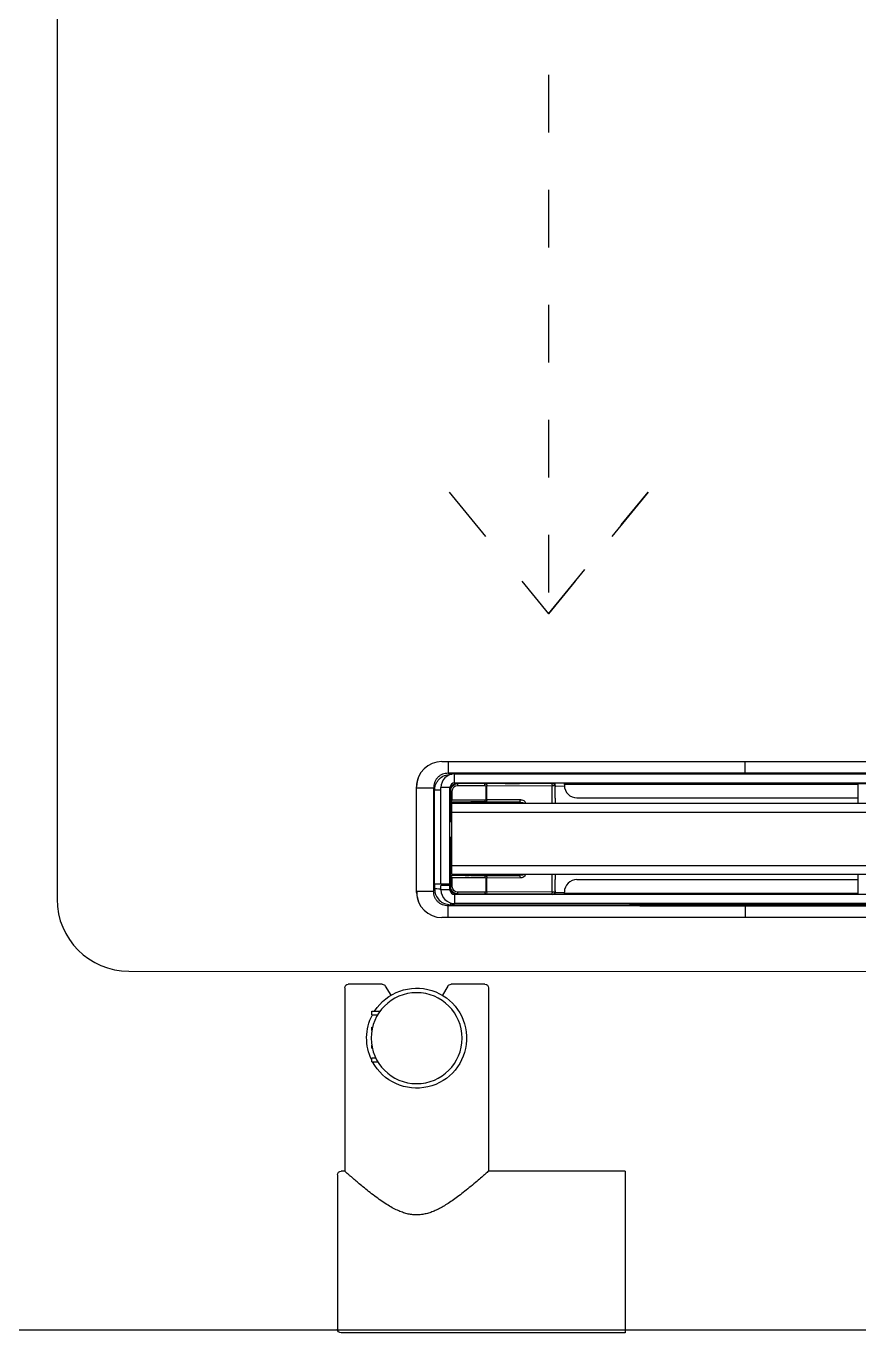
# Model space of a CAD drawing. Header units: millimetres. Extents: x 699029 to 727993, y 4486031 to 4516039.
# Drawn here: x 726150.59 to 726173.74, y 4492477.91 to 4492514.27 of the extents above; entities that cross this region are included whole.
import ezdxf

# ---------------------------------------------------------------- set-up
doc = ezdxf.new("R2010")
doc.units = ezdxf.units.MM
doc.linetypes.add('AI-Linetype-22', pattern=[3.2004, 1.6002, -1.6002])
doc.layers.add('Deko_Vitrifiye', color=135, linetype='Continuous')
doc.layers.add('Deko_Zemin Seramik5', color=155, linetype='Continuous')

# ---------------------------------------------------------------- blocks, each defined once
blk = doc.blocks.new('A$C3a43e377')
at = {"layer": 'Deko_Vitrifiye', "linetype": 'Continuous'}
for p, q in [((0, 80), (0, 1)), ((45, 80), (0, 80)), ((45, 80), (45, 42)), ((96, 42), (45, 42)), ((97, 41), (97, 31.57)), ((96.51, 30.71), (93.92, 29.15)), ((96.51, 13.29), (93.92, 14.85)), ((75.44, 9.5), (75.44, 11.19)), ((88.49, 9.5), (88.49, 11.14)), ((89.54, 9.5), (89.54, 11.85)), ((97, 12.43), (97, 3)), ((75.44, 9.5), (76.49, 9.5)), ((76.49, 9.5), (76.49, 10.61)), ((79.23, 9.5), (79.23, 9.65)), ((79.23, 9.5), (80.05, 9.5)), ((84.16, 9.5), (85.02, 9.5)), ((85.02, 9.5), (85.02, 9.72)), ((88.49, 9.5), (89.54, 9.5)), ((44, 0), (1, 0)), ((45, 2), (45, 1)), ((96, 2), (45, 2))]:
    blk.add_line(p, q, dxfattribs=at)
blk.add_circle((82, 22), 12.65, dxfattribs=at)
for centre, radius, start, end in [((96, 41), 1, 0, 90), ((82, 22), 13.91, 302.8517, 241.8522), ((96, 31.57), 1, 300.9638, 0), ((96, 12.43), 1, 0, 59.0362), ((82, 22), 13.91, 243.9761, 297.8271), ((1, 1), 1, 180, 270), ((44, 1), 1, 270, 0), ((96, 3), 1, 270, 0)]:
    blk.add_arc(centre, radius, start, end, dxfattribs=at)
at = {"layer": 'Deko_Vitrifiye', "linetype": 'Continuous', "start_tangent": (-0.664364, -0.74741), "end_tangent": (0.664364, -0.747409)}
blk.add_spline([(45, 42), (44.86, 41.84), (44.39, 41.31), (43.6, 40.41), (42.49, 39.13), (41.12, 37.51), (39.71, 35.78), (38.44, 34.15), (37.29, 32.61), (36.27, 31.12), (35.37, 29.71), (34.62, 28.38), (34.02, 27.15), (33.53, 25.94), (33.15, 24.68), (32.9, 23.35), (32.81, 21.99), (32.9, 20.65), (33.14, 19.34), (33.54, 18.04), (34.1, 16.68), (34.83, 15.23), (35.75, 13.67), (36.85, 12.02), (38.07, 10.33), (39.37, 8.65), (40.64, 7.07), (41.77, 5.71), (42.67, 4.66), (43.37, 3.86), (43.92, 3.22), (44.38, 2.71), (44.72, 2.32), (44.93, 2.08), (45, 2)], degree=3, dxfattribs=at)

msp = doc.modelspace()

# ---------------------------------------------------------------- linework, layer by layer
at = {"layer": 'Deko_Zemin Seramik5'}
for p, q in [((726162.145, 4492493.804), (726200.745, 4492493.804)), ((726162.319, 4492493.477), (726162.386, 4492493.449)), ((726162.319, 4492493.477), (726162.386, 4492493.449)), ((726162.386, 4492493.449), (726162.435, 4492493.449)), ((726162.386, 4492493.449), (726162.435, 4492493.449)), ((726162.502, 4492493.211), (726162.502, 4492493.461)), ((726162.502, 4492493.211), (726162.502, 4492493.461)), ((726162.502, 4492493.461), (726200.388, 4492493.461)), ((726192.313, 4492493.484), (726170.577, 4492493.484)), ((726161.445, 4492490.163), (726161.445, 4492493.104)), ((726161.445, 4492490.163), (726161.445, 4492493.104)), ((726161.915, 4492493.073), (726161.915, 4492490.195)), ((726161.943, 4492493.005), (726161.915, 4492493.073)), ((726161.915, 4492493.073), (726161.915, 4492490.195)), ((726161.943, 4492493.005), (726161.915, 4492493.073)), ((726161.946, 4492490.4), (726161.943, 4492493.005)), ((726161.946, 4492490.4), (726161.943, 4492493.005)), ((726162.372, 4492493.081), (726162.122, 4492493.081)), ((726162.122, 4492490.396), (726162.122, 4492493.081)), ((726162.372, 4492493.081), (726162.122, 4492493.081)), ((726162.122, 4492490.396), (726162.122, 4492493.081)), ((726162.372, 4492490.396), (726162.372, 4492493.081)), ((726162.372, 4492490.396), (726162.372, 4492493.081)), ((726162.385, 4492492.991), (726162.372, 4492493.003)), ((726162.372, 4492493.003), (726162.372, 4492492.536)), ((726162.385, 4492492.991), (726162.372, 4492493.003)), ((726162.372, 4492493.003), (726162.372, 4492492.536)), ((726162.385, 4492492.991), (726162.385, 4492492.68)), ((726162.385, 4492492.991), (726162.435, 4492492.991)), ((726162.385, 4492492.991), (726162.385, 4492492.68)), ((726162.385, 4492492.991), (726162.435, 4492492.991)), ((726162.435, 4492492.73), (726162.435, 4492492.991)), ((726162.435, 4492492.73), (726162.435, 4492492.991)), ((726162.502, 4492493.211), (726200.388, 4492493.211)), ((726162.572, 4492493.203), (726162.585, 4492493.191)), ((726162.572, 4492493.203), (726163.724, 4492493.203)), ((726162.572, 4492493.203), (726162.585, 4492493.191)), ((726162.572, 4492493.203), (726163.724, 4492493.203)), ((726163.338, 4492493.191), (726162.585, 4492493.191)), ((726162.585, 4492493.191), (726162.585, 4492493.141)), ((726163.338, 4492493.191), (726162.585, 4492493.191)), ((726162.585, 4492493.191), (726162.585, 4492493.141)), ((726162.585, 4492493.141), (726163.338, 4492493.141)), ((726162.585, 4492493.141), (726163.338, 4492493.141)), ((726163.338, 4492493.191), (726165.171, 4492493.202)), ((726163.338, 4492493.141), (726163.338, 4492493.191)), ((726163.338, 4492493.141), (726163.338, 4492493.191)), ((726163.372, 4492493.121), (726163.372, 4492492.749)), ((726163.372, 4492493.121), (726163.401, 4492493.121)), ((726163.372, 4492493.121), (726163.372, 4492492.749)), ((726163.372, 4492493.121), (726163.401, 4492493.121)), ((726165.212, 4492493.132), (726163.401, 4492493.121)), ((726163.401, 4492492.749), (726163.401, 4492493.121)), ((726163.401, 4492492.749), (726163.401, 4492493.121)), ((726163.724, 4492493.203), (726163.724, 4492493.211)), ((726163.724, 4492493.203), (726163.724, 4492493.211)), ((726163.724, 4492493.206), (726163.853, 4492493.206)), ((726163.853, 4492493.199), (726163.853, 4492493.211)), ((726163.854, 4492493.198), (726163.853, 4492493.199)), ((726163.854, 4492493.211), (726163.854, 4492493.198)), ((726163.904, 4492493.197), (726163.904, 4492493.211)), ((726163.904, 4492493.197), (726164.303, 4492493.197)), ((726164.303, 4492493.211), (726164.303, 4492493.197)), ((726164.353, 4492493.198), (726164.353, 4492493.211)), ((726164.353, 4492493.198), (726164.354, 4492493.199)), ((726164.353, 4492493.198), (726164.353, 4492493.198)), ((726164.354, 4492493.211), (726164.354, 4492493.199)), ((726164.354, 4492493.206), (726164.483, 4492493.206)), ((726164.483, 4492493.211), (726164.483, 4492493.203)), ((726164.483, 4492493.203), (726165.224, 4492493.203)), ((726165.171, 4492493.202), (726165.179, 4492493.201)), ((726165.179, 4492493.201), (726165.187, 4492493.197)), ((726165.187, 4492493.197), (726165.194, 4492493.19)), ((726165.194, 4492493.19), (726165.2, 4492493.182)), ((726165.2, 4492493.182), (726165.205, 4492493.171)), ((726165.205, 4492493.171), (726165.209, 4492493.159)), ((726165.209, 4492493.159), (726165.211, 4492493.146)), ((726165.211, 4492493.146), (726165.212, 4492493.132)), ((726165.212, 4492492.646), (726165.212, 4492493.132)), ((726165.224, 4492493.203), (726165.224, 4492493.203)), ((726165.289, 4492493.101), (726165.289, 4492492.786)), ((726165.294, 4492493.133), (726165.294, 4492493.211)), ((726165.294, 4492493.133), (726165.294, 4492493.102)), ((726165.294, 4492493.133), (726165.294, 4492493.133)), ((726165.557, 4492493.117), (726165.294, 4492493.113)), ((726165.552, 4492493.166), (726165.552, 4492493.211)), ((726165.552, 4492493.166), (726165.552, 4492493.142)), ((726173.727, 4492493.166), (726165.552, 4492493.166)), ((726173.727, 4492492.646), (726173.727, 4492493.197)), ((726173.727, 4492493.197), (726174.127, 4492493.197)), ((726162.372, 4492492.536), (726162.377, 4492492.532)), ((726162.372, 4492492.536), (726162.372, 4492492.536)), ((726162.372, 4492492.536), (726162.377, 4492492.532)), ((726162.372, 4492492.536), (726162.372, 4492492.536)), ((726162.377, 4492492.532), (726162.377, 4492492.53)), ((726162.377, 4492492.532), (726162.377, 4492492.53)), ((726162.377, 4492492.53), (726162.377, 4492492.163)), ((726162.377, 4492492.53), (726162.377, 4492492.163)), ((726162.385, 4492492.68), (726162.379, 4492492.674)), ((726162.385, 4492492.68), (726162.379, 4492492.674)), ((726162.379, 4492492.674), (726162.796, 4492492.674)), ((726162.379, 4492492.674), (726162.796, 4492492.674)), ((726162.379, 4492492.672), (726162.379, 4492492.5)), ((726162.467, 4492492.672), (726162.379, 4492492.672)), ((726162.379, 4492492.672), (726162.379, 4492492.5)), ((726162.467, 4492492.672), (726162.379, 4492492.672)), ((726162.379, 4492492.5), (726162.379, 4492492.113)), ((726162.379, 4492492.5), (726162.379, 4492492.5)), ((726162.427, 4492492.39), (726162.379, 4492492.5)), ((726162.427, 4492492.389), (726162.379, 4492492.5)), ((726162.379, 4492492.5), (726162.379, 4492492.113)), ((726162.379, 4492492.5), (726162.379, 4492492.5)), ((726162.427, 4492492.39), (726162.379, 4492492.5)), ((726162.427, 4492492.389), (726162.379, 4492492.5)), ((726162.385, 4492492.68), (726162.435, 4492492.73)), ((726162.385, 4492492.68), (726162.435, 4492492.73)), ((726162.385, 4492492.68), (726163.338, 4492492.68)), ((726162.385, 4492492.68), (726163.338, 4492492.68)), ((726162.427, 4492492.396), (726162.427, 4492492.646)), ((726162.427, 4492492.646), (726200.463, 4492492.646)), ((726162.427, 4492492.396), (726162.427, 4492492.646)), ((726163.338, 4492492.73), (726162.435, 4492492.73)), ((726163.338, 4492492.73), (726162.435, 4492492.73)), ((726162.478, 4492492.646), (726162.467, 4492492.672)), ((726162.478, 4492492.646), (726162.467, 4492492.672)), ((726162.912, 4492492.654), (726162.795, 4492492.654)), ((726162.912, 4492492.654), (726162.795, 4492492.654)), ((726162.801, 4492492.678), (726162.796, 4492492.674)), ((726162.801, 4492492.678), (726162.796, 4492492.674)), ((726162.901, 4492492.678), (726162.801, 4492492.678)), ((726162.901, 4492492.678), (726162.801, 4492492.678)), ((726162.9, 4492492.672), (726162.9, 4492492.678)), ((726162.9, 4492492.672), (726162.9, 4492492.678)), ((726162.9, 4492492.672), (726162.9, 4492492.678)), ((726162.9, 4492492.672), (726162.9, 4492492.678)), ((726162.901, 4492492.672), (726162.9, 4492492.672)), ((726162.901, 4492492.672), (726162.9, 4492492.672)), ((726162.901, 4492492.679), (726162.901, 4492492.678)), ((726162.901, 4492492.672), (726162.901, 4492492.679)), ((726162.901, 4492492.679), (726162.901, 4492492.678)), ((726162.901, 4492492.672), (726162.901, 4492492.679)), ((726162.951, 4492492.672), (726162.901, 4492492.672)), ((726162.951, 4492492.672), (726162.901, 4492492.672)), ((726162.92, 4492492.652), (726162.921, 4492492.652)), ((726162.92, 4492492.652), (726162.921, 4492492.652)), ((726162.921, 4492492.652), (726162.951, 4492492.652)), ((726162.921, 4492492.652), (726162.951, 4492492.652)), ((726163.346, 4492492.68), (726162.951, 4492492.68)), ((726162.951, 4492492.672), (726162.951, 4492492.68)), ((726163.346, 4492492.68), (726162.951, 4492492.68)), ((726162.951, 4492492.672), (726162.951, 4492492.68)), ((726163.35, 4492492.672), (726162.951, 4492492.672)), ((726162.951, 4492492.672), (726162.951, 4492492.652)), ((726163.35, 4492492.672), (726162.951, 4492492.672)), ((726162.951, 4492492.672), (726162.951, 4492492.652)), ((726162.951, 4492492.652), (726163.35, 4492492.652)), ((726162.951, 4492492.652), (726163.35, 4492492.652)), ((726163.338, 4492492.73), (726163.338, 4492492.68)), ((726163.338, 4492492.73), (726163.338, 4492492.68)), ((726163.346, 4492492.68), (726163.338, 4492492.68)), ((726163.346, 4492492.68), (726163.338, 4492492.68)), ((726163.35, 4492492.672), (726163.35, 4492492.68)), ((726163.35, 4492492.672), (726163.35, 4492492.68)), ((726163.4, 4492492.672), (726163.35, 4492492.672)), ((726163.35, 4492492.672), (726163.35, 4492492.652)), ((726163.4, 4492492.672), (726163.35, 4492492.672)), ((726163.35, 4492492.672), (726163.35, 4492492.652)), ((726163.35, 4492492.652), (726163.38, 4492492.652)), ((726163.35, 4492492.652), (726163.38, 4492492.652)), ((726163.372, 4492492.749), (726163.401, 4492492.749)), ((726163.372, 4492492.749), (726163.401, 4492492.749)), ((726163.38, 4492492.652), (726163.381, 4492492.652)), ((726163.38, 4492492.652), (726163.381, 4492492.652)), ((726163.511, 4492492.654), (726163.389, 4492492.654)), ((726163.511, 4492492.654), (726163.389, 4492492.654)), ((726164.29, 4492492.674), (726163.399, 4492492.679)), ((726163.4, 4492492.672), (726163.4, 4492492.679)), ((726163.401, 4492492.678), (726163.4, 4492492.679)), ((726163.4, 4492492.672), (726163.4, 4492492.679)), ((726163.401, 4492492.678), (726163.4, 4492492.679)), ((726163.401, 4492492.672), (726163.4, 4492492.672)), ((726163.401, 4492492.672), (726163.4, 4492492.672)), ((726163.401, 4492492.749), (726164.331, 4492492.744)), ((726163.401, 4492492.678), (726163.401, 4492492.672)), ((726163.506, 4492492.678), (726163.401, 4492492.678)), ((726163.401, 4492492.672), (726163.401, 4492492.678)), ((726163.401, 4492492.678), (726163.401, 4492492.672)), ((726163.506, 4492492.678), (726163.401, 4492492.678)), ((726163.401, 4492492.672), (726163.401, 4492492.678)), ((726163.511, 4492492.674), (726163.506, 4492492.678)), ((726163.511, 4492492.674), (726163.506, 4492492.678)), ((726163.511, 4492492.674), (726164.29, 4492492.674)), ((726164.128, 4492492.672), (726164.117, 4492492.646)), ((726164.29, 4492492.672), (726164.128, 4492492.672)), ((726164.29, 4492492.672), (726164.279, 4492492.646)), ((726164.29, 4492492.674), (726164.298, 4492492.675)), ((726164.298, 4492492.675), (726164.305, 4492492.679)), ((726164.305, 4492492.679), (726164.312, 4492492.686)), ((726164.312, 4492492.686), (726164.319, 4492492.694)), ((726164.319, 4492492.694), (726164.324, 4492492.705)), ((726164.324, 4492492.705), (726164.327, 4492492.717)), ((726164.327, 4492492.717), (726164.33, 4492492.73)), ((726164.33, 4492492.73), (726164.331, 4492492.744)), ((726165.294, 4492492.786), (726165.294, 4492492.646)), ((726165.902, 4492492.793), (726173.727, 4492492.793)), ((726162.372, 4492492.163), (726162.378, 4492492.163)), ((726162.372, 4492492.163), (726162.378, 4492492.163)), ((726162.427, 4492490.916), (726162.427, 4492492.396)), ((726162.427, 4492492.396), (726200.463, 4492492.396)), ((726162.427, 4492490.916), (726162.427, 4492492.396)), ((726162.379, 4492492.113), (726162.372, 4492492.113)), ((726162.379, 4492492.113), (726162.372, 4492492.113)), ((726162.372, 4492491.713), (726162.374, 4492491.713)), ((726162.372, 4492491.713), (726162.374, 4492491.713)), ((726162.373, 4492491.663), (726162.372, 4492491.663)), ((726162.373, 4492491.663), (726162.372, 4492491.663)), ((726162.372, 4492491.649), (726162.373, 4492491.649)), ((726162.372, 4492491.649), (726162.373, 4492491.649)), ((726162.374, 4492491.599), (726162.372, 4492491.599)), ((726162.374, 4492491.599), (726162.372, 4492491.599)), ((726162.374, 4492491.713), (726162.374, 4492490.611)), ((726162.374, 4492491.713), (726162.374, 4492490.611)), ((726162.374, 4492490.211), (726162.374, 4492491.599)), ((726162.374, 4492490.211), (726162.374, 4492491.599)), ((726162.372, 4492491.199), (726162.379, 4492491.199)), ((726162.372, 4492491.199), (726162.379, 4492491.199)), ((726162.378, 4492491.149), (726162.372, 4492491.149)), ((726162.378, 4492491.149), (726162.372, 4492491.149)), ((726162.377, 4492491.149), (726162.377, 4492490.782)), ((726162.377, 4492491.149), (726162.377, 4492490.782)), ((726162.379, 4492491.199), (726162.379, 4492490.812)), ((726162.379, 4492491.199), (726162.379, 4492490.812)), ((726162.377, 4492490.78), (726162.372, 4492490.776)), ((726162.377, 4492490.78), (726162.372, 4492490.776)), ((726162.372, 4492490.776), (726162.372, 4492490.309)), ((726162.372, 4492490.776), (726162.372, 4492490.776)), ((726162.372, 4492490.776), (726162.372, 4492490.309)), ((726162.372, 4492490.776), (726162.372, 4492490.776)), ((726162.377, 4492490.782), (726162.377, 4492490.78)), ((726162.377, 4492490.782), (726162.377, 4492490.78)), ((726162.379, 4492490.812), (726162.427, 4492490.923)), ((726162.379, 4492490.812), (726162.427, 4492490.923)), ((726162.379, 4492490.812), (726162.427, 4492490.922)), ((726162.379, 4492490.812), (726162.427, 4492490.922)), ((726162.379, 4492490.812), (726162.379, 4492490.64)), ((726162.379, 4492490.812), (726162.379, 4492490.812)), ((726162.379, 4492490.812), (726162.379, 4492490.64)), ((726162.379, 4492490.812), (726162.379, 4492490.812)), ((726162.427, 4492490.666), (726162.427, 4492490.916)), ((726162.427, 4492490.916), (726200.463, 4492490.916)), ((726162.427, 4492490.666), (726162.427, 4492490.916)), ((726161.946, 4492490.378), (726161.943, 4492490.263)), ((726161.946, 4492490.378), (726161.943, 4492490.263)), ((726161.946, 4492490.389), (726161.946, 4492490.4)), ((726161.947, 4492490.389), (726161.946, 4492490.4)), ((726161.946, 4492490.389), (726161.946, 4492490.4)), ((726161.947, 4492490.389), (726161.946, 4492490.4)), ((726161.946, 4492490.389), (726161.946, 4492490.378)), ((726161.947, 4492490.389), (726161.946, 4492490.378)), ((726161.947, 4492490.389), (726161.946, 4492490.389)), ((726161.946, 4492490.389), (726161.946, 4492490.378)), ((726161.947, 4492490.389), (726161.946, 4492490.378)), ((726161.947, 4492490.389), (726161.946, 4492490.389)), ((726162.372, 4492490.396), (726162.122, 4492490.396)), ((726162.372, 4492490.396), (726162.122, 4492490.396)), ((726162.372, 4492490.356), (726162.122, 4492490.356)), ((726162.122, 4492490.231), (726162.122, 4492490.356)), ((726162.372, 4492490.356), (726162.122, 4492490.356)), ((726162.122, 4492490.231), (726162.122, 4492490.356)), ((726162.321, 4492490.356), (726162.321, 4492490.392)), ((726162.321, 4492490.356), (726162.321, 4492490.392)), ((726162.427, 4492490.389), (726162.321, 4492490.389)), ((726162.427, 4492490.389), (726162.321, 4492490.389)), ((726162.374, 4492490.611), (726162.372, 4492490.611)), ((726162.374, 4492490.611), (726162.372, 4492490.611)), ((726162.372, 4492490.231), (726162.372, 4492490.356)), ((726162.372, 4492490.231), (726162.372, 4492490.356)), ((726162.372, 4492490.309), (726162.385, 4492490.321)), ((726162.372, 4492490.309), (726162.385, 4492490.321)), ((726162.379, 4492490.64), (726162.467, 4492490.64)), ((726162.379, 4492490.64), (726162.467, 4492490.64)), ((726162.796, 4492490.638), (726162.379, 4492490.638)), ((726162.379, 4492490.638), (726162.385, 4492490.632)), ((726162.796, 4492490.638), (726162.379, 4492490.638)), ((726162.379, 4492490.638), (726162.385, 4492490.632)), ((726163.338, 4492490.632), (726162.385, 4492490.632)), ((726162.435, 4492490.582), (726162.385, 4492490.632)), ((726162.385, 4492490.632), (726162.385, 4492490.321)), ((726163.338, 4492490.632), (726162.385, 4492490.632)), ((726162.435, 4492490.582), (726162.385, 4492490.632)), ((726162.385, 4492490.632), (726162.385, 4492490.321)), ((726162.435, 4492490.321), (726162.385, 4492490.321)), ((726162.435, 4492490.321), (726162.385, 4492490.321)), ((726162.427, 4492490.666), (726200.463, 4492490.666)), ((726162.435, 4492490.582), (726163.338, 4492490.582)), ((726162.435, 4492490.321), (726162.435, 4492490.582)), ((726162.435, 4492490.582), (726163.338, 4492490.582)), ((726162.435, 4492490.321), (726162.435, 4492490.582)), ((726162.467, 4492490.64), (726162.478, 4492490.666)), ((726162.467, 4492490.64), (726162.478, 4492490.666)), ((726162.795, 4492490.658), (726162.912, 4492490.658)), ((726162.795, 4492490.658), (726162.912, 4492490.658)), ((726162.796, 4492490.638), (726162.801, 4492490.634)), ((726162.796, 4492490.638), (726162.801, 4492490.634)), ((726162.801, 4492490.634), (726162.901, 4492490.634)), ((726162.801, 4492490.634), (726162.901, 4492490.634)), ((726162.9, 4492490.634), (726162.9, 4492490.64)), ((726162.9, 4492490.64), (726162.901, 4492490.64)), ((726162.9, 4492490.634), (726162.9, 4492490.64)), ((726162.9, 4492490.634), (726162.9, 4492490.64)), ((726162.9, 4492490.64), (726162.901, 4492490.64)), ((726162.9, 4492490.634), (726162.9, 4492490.64)), ((726162.901, 4492490.64), (726162.951, 4492490.64)), ((726162.901, 4492490.633), (726162.901, 4492490.64)), ((726162.901, 4492490.64), (726162.951, 4492490.64)), ((726162.901, 4492490.633), (726162.901, 4492490.64)), ((726162.901, 4492490.634), (726162.901, 4492490.633)), ((726162.901, 4492490.634), (726162.901, 4492490.633)), ((726162.921, 4492490.66), (726162.92, 4492490.66)), ((726162.921, 4492490.66), (726162.92, 4492490.66)), ((726162.951, 4492490.66), (726162.921, 4492490.66)), ((726162.951, 4492490.66), (726162.921, 4492490.66)), ((726163.35, 4492490.66), (726162.951, 4492490.66)), ((726162.951, 4492490.64), (726162.951, 4492490.66)), ((726163.35, 4492490.66), (726162.951, 4492490.66)), ((726162.951, 4492490.64), (726162.951, 4492490.66)), ((726162.951, 4492490.64), (726163.35, 4492490.64)), ((726162.951, 4492490.632), (726162.951, 4492490.64)), ((726162.951, 4492490.64), (726163.35, 4492490.64)), ((726162.951, 4492490.632), (726162.951, 4492490.64)), ((726162.951, 4492490.632), (726163.346, 4492490.632)), ((726162.951, 4492490.632), (726163.346, 4492490.632)), ((726163.338, 4492490.632), (726163.338, 4492490.582)), ((726163.338, 4492490.632), (726163.346, 4492490.632)), ((726163.338, 4492490.632), (726163.338, 4492490.582)), ((726163.338, 4492490.632), (726163.346, 4492490.632)), ((726163.38, 4492490.66), (726163.35, 4492490.66)), ((726163.35, 4492490.66), (726163.35, 4492490.64)), ((726163.38, 4492490.66), (726163.35, 4492490.66)), ((726163.35, 4492490.66), (726163.35, 4492490.64)), ((726163.35, 4492490.64), (726163.4, 4492490.64)), ((726163.35, 4492490.632), (726163.35, 4492490.64)), ((726163.35, 4492490.64), (726163.4, 4492490.64)), ((726163.35, 4492490.632), (726163.35, 4492490.64)), ((726163.372, 4492490.563), (726163.372, 4492490.191)), ((726163.401, 4492490.563), (726163.372, 4492490.563)), ((726163.372, 4492490.563), (726163.372, 4492490.191)), ((726163.401, 4492490.563), (726163.372, 4492490.563)), ((726163.381, 4492490.66), (726163.38, 4492490.66)), ((726163.381, 4492490.66), (726163.38, 4492490.66)), ((726163.389, 4492490.658), (726163.511, 4492490.658)), ((726163.389, 4492490.658), (726163.511, 4492490.658)), ((726163.399, 4492490.633), (726164.29, 4492490.638)), ((726163.4, 4492490.633), (726163.4, 4492490.64)), ((726163.4, 4492490.64), (726163.401, 4492490.64)), ((726163.4, 4492490.633), (726163.4, 4492490.64)), ((726163.4, 4492490.64), (726163.401, 4492490.64)), ((726163.4, 4492490.633), (726163.401, 4492490.634)), ((726163.4, 4492490.633), (726163.401, 4492490.634)), ((726163.401, 4492490.64), (726163.401, 4492490.634)), ((726163.401, 4492490.634), (726163.401, 4492490.64)), ((726163.401, 4492490.64), (726163.401, 4492490.634)), ((726163.401, 4492490.634), (726163.401, 4492490.64)), ((726163.401, 4492490.634), (726163.506, 4492490.634)), ((726163.401, 4492490.634), (726163.506, 4492490.634)), ((726164.331, 4492490.568), (726163.401, 4492490.563)), ((726163.401, 4492490.191), (726163.401, 4492490.563)), ((726163.401, 4492490.191), (726163.401, 4492490.563)), ((726163.506, 4492490.634), (726163.511, 4492490.638)), ((726163.506, 4492490.634), (726163.511, 4492490.638)), ((726164.29, 4492490.638), (726163.511, 4492490.638)), ((726164.117, 4492490.666), (726164.128, 4492490.64)), ((726164.128, 4492490.64), (726164.29, 4492490.64)), ((726164.279, 4492490.666), (726164.29, 4492490.64)), ((726164.298, 4492490.637), (726164.29, 4492490.638)), ((726164.305, 4492490.633), (726164.298, 4492490.637)), ((726164.312, 4492490.626), (726164.305, 4492490.633)), ((726164.319, 4492490.618), (726164.312, 4492490.626)), ((726164.324, 4492490.607), (726164.319, 4492490.618)), ((726164.327, 4492490.595), (726164.324, 4492490.607)), ((726164.33, 4492490.582), (726164.327, 4492490.595)), ((726164.331, 4492490.568), (726164.33, 4492490.582)), ((726165.212, 4492490.18), (726165.212, 4492490.666)), ((726165.289, 4492490.526), (726165.289, 4492490.209)), ((726165.294, 4492490.666), (726165.294, 4492490.526)), ((726165.902, 4492490.519), (726173.727, 4492490.519)), ((726173.727, 4492490.116), (726173.727, 4492490.666)), ((726161.943, 4492490.263), (726161.915, 4492490.195)), ((726161.943, 4492490.263), (726161.915, 4492490.195)), ((726162.372, 4492490.231), (726162.122, 4492490.231)), ((726162.372, 4492490.231), (726162.122, 4492490.231)), ((726162.372, 4492490.211), (726162.374, 4492490.211)), ((726162.372, 4492490.211), (726162.374, 4492490.211)), ((726162.502, 4492490.101), (726162.502, 4492489.851)), ((726200.388, 4492490.101), (726162.502, 4492490.101)), ((726162.502, 4492490.101), (726162.502, 4492489.851)), ((726162.585, 4492490.121), (726162.572, 4492490.109)), ((726162.585, 4492490.121), (726162.572, 4492490.109)), ((726163.724, 4492490.109), (726162.572, 4492490.109)), ((726163.724, 4492490.109), (726162.572, 4492490.109)), ((726163.338, 4492490.171), (726162.585, 4492490.171)), ((726162.585, 4492490.171), (726162.585, 4492490.121)), ((726163.338, 4492490.171), (726162.585, 4492490.171)), ((726162.585, 4492490.171), (726162.585, 4492490.121)), ((726162.585, 4492490.121), (726163.338, 4492490.121)), ((726162.585, 4492490.121), (726163.338, 4492490.121)), ((726163.338, 4492490.171), (726163.338, 4492490.121)), ((726163.338, 4492490.171), (726163.338, 4492490.121)), ((726165.171, 4492490.11), (726163.338, 4492490.121)), ((726163.401, 4492490.191), (726163.372, 4492490.191)), ((726163.401, 4492490.191), (726163.372, 4492490.191)), ((726163.401, 4492490.191), (726165.212, 4492490.18)), ((726163.724, 4492490.101), (726163.724, 4492490.109)), ((726163.724, 4492490.101), (726163.724, 4492490.109)), ((726163.853, 4492490.106), (726163.724, 4492490.106)), ((726163.853, 4492490.113), (726163.854, 4492490.114)), ((726163.853, 4492490.101), (726163.853, 4492490.113)), ((726163.854, 4492490.114), (726163.854, 4492490.101)), ((726164.303, 4492490.115), (726163.904, 4492490.115)), ((726163.904, 4492490.101), (726163.904, 4492490.115)), ((726164.303, 4492490.115), (726164.303, 4492490.101)), ((726164.353, 4492490.114), (726164.353, 4492490.114)), ((726164.354, 4492490.113), (726164.353, 4492490.114)), ((726164.353, 4492490.101), (726164.353, 4492490.114)), ((726164.354, 4492490.113), (726164.354, 4492490.101)), ((726164.483, 4492490.106), (726164.354, 4492490.106)), ((726165.224, 4492490.109), (726164.483, 4492490.109)), ((726164.483, 4492490.109), (726164.483, 4492490.101)), ((726165.179, 4492490.111), (726165.171, 4492490.11)), ((726165.187, 4492490.115), (726165.179, 4492490.111)), ((726165.194, 4492490.122), (726165.187, 4492490.115)), ((726165.2, 4492490.13), (726165.194, 4492490.122)), ((726165.205, 4492490.141), (726165.2, 4492490.13)), ((726165.209, 4492490.153), (726165.205, 4492490.141)), ((726165.211, 4492490.166), (726165.209, 4492490.153)), ((726165.212, 4492490.18), (726165.211, 4492490.166)), ((726165.224, 4492490.109), (726165.224, 4492490.109)), ((726165.294, 4492490.209), (726165.294, 4492490.179)), ((726165.294, 4492490.179), (726165.294, 4492490.179)), ((726165.294, 4492490.101), (726165.294, 4492490.179)), ((726165.552, 4492490.151), (726165.294, 4492490.154)), ((726165.552, 4492490.146), (726165.552, 4492490.17)), ((726165.552, 4492490.101), (726165.552, 4492490.146)), ((726165.552, 4492490.146), (726173.727, 4492490.146)), ((726173.727, 4492490.116), (726174.127, 4492490.116)), ((726162.319, 4492489.79), (726162.386, 4492489.819)), ((726162.319, 4492489.79), (726162.386, 4492489.819)), ((726200.388, 4492489.851), (726162.502, 4492489.851)), ((726192.313, 4492489.783), (726170.577, 4492489.783)), ((726200.745, 4492489.463), (726162.145, 4492489.463))]:
    msp.add_line(p, q, dxfattribs=at)
msp.add_lwpolyline([(726141.446, 4492635.383), (726141.446, 4492477.995), (726221.444, 4492477.995), (726221.444, 4492660.383)], dxfattribs=at)
msp.add_lwpolyline([(726151.446, 4492635.383), (726151.446, 4492489.971, 0.414145), (726153.445, 4492487.971), (726209.445, 4492487.956, 0.414282), (726211.445, 4492489.956), (726211.445, 4492635.383)], format="xyb", close=True, dxfattribs=at)
at = {"layer": 'Deko_Zemin Seramik5', "linetype": 'AI-Linetype-22'}
for points in [[(726165.113, 4492512.911), (726165.113, 4492497.911), (726167.88, 4492501.301)], [(726162.346, 4492501.301), (726165.113, 4492497.911)], [(726167.88, 4492501.301), (726165.113, 4492497.911)]]:
    msp.add_lwpolyline(points, dxfattribs=at)
at = {"layer": 'Deko_Zemin Seramik5'}
for centre, radius, start, end in [((726162.145, 4492493.104), 0.7, 90, 180), ((726162.145, 4492493.104), 0.7, 90, 180), ((726162.502, 4492493.081), 0.38, 90, 180), ((726162.502, 4492493.081), 0.38, 90, 180), ((726162.502, 4492493.081), 0.13, 90, 180), ((726162.502, 4492493.081), 0.13, 90, 180), ((726165.224, 4492493.133), 0.07, 0.0011, 90.0011), ((726165.901, 4492493.142), 0.349, 180.1094, 270.109), ((726162.92, 4492492.672), 0.02, 179.9989, 269.9989), ((726162.92, 4492492.672), 0.02, 179.9989, 269.9989), ((726162.921, 4492492.672), 0.02, 179.9989, 269.9989), ((726162.921, 4492492.672), 0.02, 179.9989, 269.9989), ((726163.38, 4492492.672), 0.02, 270.0011, 0.0011), ((726163.38, 4492492.672), 0.02, 270.0011, 0.0011), ((726163.381, 4492492.672), 0.02, 270.0011, 0.0011), ((726163.381, 4492492.672), 0.02, 270.0011, 0.0011), ((726162.92, 4492490.64), 0.02, 90.0011, 180.0011), ((726162.92, 4492490.64), 0.02, 90.0011, 180.0011), ((726162.921, 4492490.64), 0.02, 90.0011, 180.0011), ((726162.921, 4492490.64), 0.02, 90.0011, 180.0011), ((726163.38, 4492490.64), 0.02, 359.9989, 89.9989), ((726163.38, 4492490.64), 0.02, 359.9989, 89.9989), ((726163.381, 4492490.64), 0.02, 359.9989, 89.9989), ((726163.381, 4492490.64), 0.02, 359.9989, 89.9989), ((726165.901, 4492490.17), 0.349, 89.891, 179.8906), ((726162.145, 4492490.163), 0.7, 180, 270), ((726162.145, 4492490.163), 0.7, 180, 270), ((726162.502, 4492490.231), 0.38, 180, 270), ((726162.502, 4492490.231), 0.38, 180, 270), ((726162.502, 4492490.231), 0.13, 180, 270), ((726162.502, 4492490.231), 0.13, 180, 270), ((726165.224, 4492490.179), 0.07, 269.9989, 359.9989)]:
    msp.add_arc(centre, radius, start, end, dxfattribs=at)
at = {"layer": 'Deko_Zemin Seramik5', "extrusion": (0, 0, -1)}
for centre, major_axis, ratio, start_param, end_param in [((726162.572, 4492493.003), (0.141, -0.141), 0.999924, 2.356233, 3.926953), ((726162.572, 4492493.003), (0.141, -0.141), 0.999924, 2.356233, 3.926953), ((726162.585, 4492492.991), (0.141, -0.141), 0.999962, 2.356233, 3.926953), ((726162.585, 4492492.991), (0.141, -0.141), 0.999962, 2.356233, 3.926953), ((726162.585, 4492492.991), (0.106, -0.106), 0.999924, 2.356233, 3.926953), ((726162.585, 4492492.991), (0.106, -0.106), 0.999924, 2.356233, 3.926953), ((726163.338, 4492493.121), (0.0004, -0.07), 0.905934, 3.152379, 4.716116), ((726163.338, 4492493.121), (0.0004, -0.07), 0.905934, 3.152379, 4.716116), ((726163.338, 4492493.121), (0.034, 0.0002), 0.587778, 4.723176, 6.286912), ((726163.338, 4492493.121), (0.034, 0.0002), 0.587778, 4.723176, 6.286912), ((726163.904, 4492493.198), (0.05, 0), 0.008727, 1.570796, 3.132866), ((726164.303, 4492493.198), (0.05, 0), 0.008727, 0.008727, 1.570788), ((726165.094, 4492493.203), (0.13, 0), 0.008727, 0.556158, 0.942478), ((726165.094, 4492493.203), (0.13, 0), 0.008727, 0, 0.556158), ((726165.094, 4492493.133), (0.2, 0), 0.005672, 0, 0.942478), ((726165.224, 4492493.133), (0, -0.07), 0.999962, 3.141593, 4.712389), ((726165.094, 4492493.102), (0.2, 0), 0.003491, 0, 0.224925), ((726162.379, 4492492.644), (0, -0.03), 0.008727, 2.826774, 3.132866), ((726162.379, 4492492.644), (0, -0.03), 0.008727, 2.826774, 3.132866), ((726162.48, 4492492.644), (0.0131, -0.03), 0.008001, 3.459897, 4.715874), ((726162.48, 4492492.644), (0.0131, -0.03), 0.008001, 3.459897, 4.715874), ((726162.796, 4492492.644), (0, -0.03), 0.008727, 1.570796, 3.132866), ((726162.796, 4492492.644), (0, -0.03), 0.008727, 1.570796, 3.132866), ((726162.951, 4492492.679), (0.05, 0), 0.008727, 3.150319, 4.712389), ((726162.951, 4492492.679), (0.05, 0), 0.008727, 3.150319, 4.712389), ((726163.338, 4492492.75), (-0.034, 0.0002), 0.587778, 3.137866, 4.701602), ((726163.338, 4492492.75), (-0.0004, -0.07), 0.905934, 4.708662, 6.272399), ((726163.338, 4492492.75), (-0.034, 0.0002), 0.587778, 3.137866, 4.701602), ((726163.338, 4492492.75), (-0.0004, -0.07), 0.905934, 4.708662, 6.272399), ((726163.345, 4492492.75), (-0.119, 0.001), 0.587778, 4.660645, 4.701602), ((726163.345, 4492492.75), (-0.119, 0.001), 0.587778, 4.660645, 4.701602), ((726163.35, 4492492.679), (0.05, 0), 0.008727, 6.060863, 6.274459), ((726163.35, 4492492.679), (0.05, 0), 0.008727, 6.060863, 6.274459), ((726163.511, 4492492.644), (0, -0.03), 0.008727, 3.150319, 4.712389), ((726163.511, 4492492.644), (0, -0.03), 0.008727, 3.150319, 4.712389), ((726164.116, 4492492.644), (-0.0125, -0.03), 0.00806, 1.567451, 2.823429), ((726164.278, 4492492.644), (-0.0125, -0.03), 0.00806, 3.453066, 4.709044), ((726164.288, 4492492.644), (0.138, 0), 0.217963, 4.721116, 6.283185), ((726165.094, 4492492.786), (0.2, 0), 0.003491, 6.05826, 6.283185), ((726162.378, 4492492.113), (0, -0.05), 0.008727, 3.141593, 4.712389), ((726162.378, 4492492.113), (0, -0.05), 0.008727, 3.141593, 4.712389), ((726162.378, 4492491.199), (0, -0.05), 0.008727, 4.712389, 6.283185), ((726162.378, 4492491.199), (0, -0.05), 0.008727, 4.712389, 6.283185), ((726162.372, 4492490.511), (0.1, 0), 0.999962, 4.712389, 5.294728), ((726162.372, 4492490.511), (0.1, 0), 0.999962, 4.712389, 5.294728), ((726162.572, 4492490.309), (0.141, 0.141), 0.999924, 2.356233, 3.926953), ((726162.572, 4492490.309), (0.141, 0.141), 0.999924, 2.356233, 3.926953), ((726162.374, 4492490.511), (0.1, 0), 0.999962, 4.712389, 5.273014), ((726162.374, 4492490.511), (0.1, 0), 0.999962, 4.712389, 5.273014), ((726162.379, 4492490.668), (0, -0.03), 0.008727, 0.008727, 0.314819), ((726162.379, 4492490.668), (0, -0.03), 0.008727, 0.008727, 0.314819), ((726162.585, 4492490.321), (-0.141, -0.141), 0.999962, 5.497825, 7.068545), ((726162.585, 4492490.321), (-0.141, -0.141), 0.999962, 5.497825, 7.068545), ((726162.585, 4492490.321), (0.106, 0.106), 0.999924, 2.356233, 3.926953), ((726162.585, 4492490.321), (0.106, 0.106), 0.999924, 2.356233, 3.926953), ((726162.48, 4492490.668), (-0.0131, -0.03), 0.008001, 4.708904, 5.964881), ((726162.48, 4492490.668), (-0.0131, -0.03), 0.008001, 4.708904, 5.964881), ((726162.796, 4492490.668), (0, -0.03), 0.008727, 0.008727, 1.570796), ((726162.796, 4492490.668), (0, -0.03), 0.008727, 0.008727, 1.570796), ((726162.951, 4492490.633), (0.05, 0), 0.008727, 1.570796, 3.132866), ((726162.951, 4492490.633), (0.05, 0), 0.008727, 1.570796, 3.132866), ((726163.338, 4492490.562), (0.0004, -0.07), 0.905934, 3.152379, 4.716116), ((726163.338, 4492490.562), (0.0004, -0.07), 0.905934, 3.152379, 4.716116), ((726163.338, 4492490.562), (-0.034, -0.0002), 0.587778, 1.581583, 3.145319), ((726163.338, 4492490.562), (-0.034, -0.0002), 0.587778, 1.581583, 3.145319), ((726163.345, 4492490.562), (-0.119, -0.001), 0.587778, 1.581583, 1.62254), ((726163.345, 4492490.562), (-0.119, -0.001), 0.587778, 1.581583, 1.62254), ((726163.35, 4492490.633), (0.05, 0), 0.008727, 0.008727, 0.222322), ((726163.35, 4492490.633), (0.05, 0), 0.008727, 0.008727, 0.222322), ((726163.511, 4492490.668), (0, -0.03), 0.008727, 4.712389, 6.274459), ((726163.511, 4492490.668), (0, -0.03), 0.008727, 4.712389, 6.274459), ((726164.116, 4492490.668), (0.0125, -0.03), 0.00806, 0.318164, 1.574141), ((726164.278, 4492490.668), (0.0125, -0.03), 0.00806, 4.715734, 5.971712), ((726164.288, 4492490.668), (0.138, 0), 0.217963, 0, 1.56207), ((726165.094, 4492490.526), (0.2, 0), 0.003491, 0, 0.224925), ((726162.372, 4492490.311), (0.1, 0), 0.999962, 0.988457, 1.570796), ((726162.372, 4492490.311), (0.1, 0), 0.999962, 0.988457, 1.570796), ((726162.374, 4492490.311), (0.1, 0), 0.999962, 1.010172, 1.570796), ((726162.374, 4492490.311), (0.1, 0), 0.999962, 1.010172, 1.570796), ((726163.338, 4492490.191), (0.034, -0.0002), 0.587778, 6.279459, 7.843195), ((726163.338, 4492490.191), (-0.0004, -0.07), 0.905934, 4.708662, 6.272399), ((726163.338, 4492490.191), (0.034, -0.0002), 0.587778, 6.279459, 7.843195), ((726163.338, 4492490.191), (-0.0004, -0.07), 0.905934, 4.708662, 6.272399), ((726163.904, 4492490.114), (0.05, 0), 0.008727, 3.150319, 4.712389), ((726164.303, 4492490.114), (0.05, 0), 0.008727, 4.712397, 6.274459), ((726165.094, 4492490.109), (0.13, 0), 0.008727, 5.340708, 6.283185), ((726165.094, 4492490.179), (0.2, 0), 0.005672, 5.340708, 6.283185), ((726165.224, 4492490.179), (0, 0.07), 0.999962, 1.570796, 3.141593), ((726165.094, 4492490.209), (0.2, 0), 0.003491, 6.05826, 6.283185)]:
    msp.add_ellipse(centre, major_axis=major_axis, ratio=ratio, start_param=start_param, end_param=end_param, dxfattribs=at)
at = {"layer": 'Deko_Zemin Seramik5'}
for points, knots in [([(726162.319, 4492493.804), (726162.319, 4492493.795), (726162.319, 4492493.726), (726162.319, 4492493.616), (726162.319, 4492493.505), (726162.319, 4492493.486), (726162.319, 4492493.477)], [0, 0, 0, 0, 0.046125, 0.371812, 0.697499, 1, 1, 1, 1]), ([(726162.319, 4492493.804), (726162.319, 4492493.795), (726162.319, 4492493.726), (726162.319, 4492493.616), (726162.319, 4492493.505), (726162.319, 4492493.486), (726162.319, 4492493.477)], [0, 0, 0, 0, 0.046125, 0.371812, 0.697499, 1, 1, 1, 1]), ([(726170.577, 4492493.484), (726170.577, 4492493.491), (726170.577, 4492493.503), (726170.577, 4492493.578), (726170.577, 4492493.684), (726170.577, 4492493.765), (726170.577, 4492493.804)], [0, 0, 0, 0, 0.240773, 0.5, 0.759227, 1, 1, 1, 1]), ([(726161.445, 4492493.073), (726161.447, 4492493.124), (726161.452, 4492493.228), (726161.485, 4492493.328), (726161.502, 4492493.379)], [0, 0, 0, 0, 0.487973, 1, 1, 1, 1]), ([(726161.445, 4492493.073), (726161.447, 4492493.124), (726161.452, 4492493.228), (726161.485, 4492493.328), (726161.502, 4492493.379)], [0, 0, 0, 0, 0.487973, 1, 1, 1, 1]), ([(726162.319, 4492493.477), (726162.267, 4492493.472), (726162.188, 4492493.464), (726162.093, 4492493.414), (726162.029, 4492493.362), (726161.977, 4492493.298), (726161.927, 4492493.203), (726161.919, 4492493.124), (726161.915, 4492493.073)], [0, 0, 0, 0, 0.2432, 0.372242, 0.500235, 0.628741, 0.757585, 1, 1, 1, 1]), ([(726162.319, 4492493.477), (726162.267, 4492493.472), (726162.188, 4492493.464), (726162.093, 4492493.414), (726162.029, 4492493.362), (726161.977, 4492493.298), (726161.927, 4492493.203), (726161.919, 4492493.124), (726161.915, 4492493.073)], [0, 0, 0, 0, 0.2432, 0.372242, 0.500235, 0.628741, 0.757585, 1, 1, 1, 1]), ([(726161.943, 4492493.005), (726161.945, 4492493.035), (726161.949, 4492493.095), (726161.985, 4492493.206), (726162.067, 4492493.325), (726162.213, 4492493.427), (726162.328, 4492493.442), (726162.386, 4492493.449)], [0, 0, 0, 0, 0.131583, 0.258869, 0.502349, 0.746602, 1, 1, 1, 1]), ([(726161.943, 4492493.005), (726161.945, 4492493.035), (726161.949, 4492493.095), (726161.985, 4492493.206), (726162.067, 4492493.325), (726162.213, 4492493.427), (726162.328, 4492493.442), (726162.386, 4492493.449)], [0, 0, 0, 0, 0.131583, 0.258869, 0.502349, 0.746602, 1, 1, 1, 1]), ([(726170.577, 4492493.484), (726169.66, 4492493.484), (726167.824, 4492493.483), (726165.072, 4492493.478), (726163.236, 4492493.477), (726162.319, 4492493.477)], [0, 0, 0, 0, 0.333309, 0.666691, 1, 1, 1, 1]), ([(726161.445, 4492493.073), (726161.502, 4492493.073), (726161.621, 4492493.073), (726161.776, 4492493.073), (726161.886, 4492493.073), (726161.905, 4492493.073), (726161.915, 4492493.073)], [0, 0, 0, 0, 0.240773, 0.5, 0.759227, 1, 1, 1, 1]), ([(726161.445, 4492493.073), (726161.502, 4492493.073), (726161.621, 4492493.073), (726161.776, 4492493.073), (726161.886, 4492493.073), (726161.905, 4492493.073), (726161.915, 4492493.073)], [0, 0, 0, 0, 0.240773, 0.5, 0.759227, 1, 1, 1, 1]), ([(726162.122, 4492493.011), (726162.101, 4492493.011), (726162.036, 4492493.01), (726161.966, 4492493.008), (726161.95, 4492493.006), (726161.943, 4492493.005)], [0, 0, 0, 0, 0.203106, 0.616225, 1, 1, 1, 1]), ([(726162.122, 4492493.011), (726162.101, 4492493.011), (726162.036, 4492493.01), (726161.966, 4492493.008), (726161.95, 4492493.006), (726161.943, 4492493.005)], [0, 0, 0, 0, 0.203106, 0.616225, 1, 1, 1, 1]), ([(726163.35, 4492492.68), (726163.352, 4492492.68), (726163.355, 4492492.68), (726163.359, 4492492.68), (726163.363, 4492492.68), (726163.366, 4492492.68), (726163.37, 4492492.68), (726163.374, 4492492.681), (726163.378, 4492492.681), (726163.381, 4492492.681), (726163.385, 4492492.681), (726163.388, 4492492.68), (726163.39, 4492492.68), (726163.392, 4492492.68), (726163.394, 4492492.68), (726163.396, 4492492.68), (726163.398, 4492492.679), (726163.399, 4492492.679), (726163.399, 4492492.679), (726163.399, 4492492.679)], [0, 0, 0, 0, 0.088931, 0.133744, 0.178889, 0.239717, 0.301103, 0.363225, 0.425932, 0.487498, 0.549657, 0.628438, 0.676138, 0.716924, 0.791599, 0.855857, 0.916916, 0.958389, 1, 1, 1, 1]), ([(726163.35, 4492492.68), (726163.352, 4492492.68), (726163.355, 4492492.68), (726163.359, 4492492.68), (726163.363, 4492492.68), (726163.366, 4492492.68), (726163.37, 4492492.68), (726163.374, 4492492.681), (726163.378, 4492492.681), (726163.381, 4492492.681), (726163.385, 4492492.681), (726163.388, 4492492.68), (726163.39, 4492492.68), (726163.392, 4492492.68), (726163.394, 4492492.68), (726163.396, 4492492.68), (726163.398, 4492492.679), (726163.399, 4492492.679), (726163.399, 4492492.679), (726163.399, 4492492.679)], [0, 0, 0, 0, 0.088931, 0.133744, 0.178889, 0.239717, 0.301103, 0.363225, 0.425932, 0.487498, 0.549657, 0.628438, 0.676138, 0.716924, 0.791599, 0.855857, 0.916916, 0.958389, 1, 1, 1, 1]), ([(726164.331, 4492492.744), (726164.344, 4492492.743), (726164.375, 4492492.741), (726164.417, 4492492.724), (726164.448, 4492492.698), (726164.462, 4492492.673), (726164.467, 4492492.655), (726164.467, 4492492.646), (726164.467, 4492492.644)], [0, 0, 0, 0, 0.227061, 0.547359, 0.742173, 0.87064, 0.964461, 1, 1, 1, 1]), ([(726162.374, 4492491.713), (726162.374, 4492491.711), (726162.374, 4492491.708), (726162.374, 4492491.703), (726162.374, 4492491.698), (726162.374, 4492491.694), (726162.374, 4492491.69), (726162.374, 4492491.686), (726162.374, 4492491.681), (726162.374, 4492491.677), (726162.374, 4492491.674), (726162.374, 4492491.672), (726162.374, 4492491.67), (726162.374, 4492491.668), (726162.374, 4492491.666), (726162.373, 4492491.665), (726162.373, 4492491.664), (726162.373, 4492491.663), (726162.373, 4492491.663), (726162.373, 4492491.663)], [0, 0, 0, 0, 0.069997, 0.140858, 0.193797, 0.247107, 0.30099, 0.355659, 0.461433, 0.515705, 0.570376, 0.623127, 0.676244, 0.730516, 0.785188, 0.837939, 0.891056, 0.945328, 1, 1, 1, 1]), ([(726162.374, 4492491.713), (726162.374, 4492491.711), (726162.374, 4492491.708), (726162.374, 4492491.703), (726162.374, 4492491.698), (726162.374, 4492491.694), (726162.374, 4492491.69), (726162.374, 4492491.686), (726162.374, 4492491.681), (726162.374, 4492491.677), (726162.374, 4492491.674), (726162.374, 4492491.672), (726162.374, 4492491.67), (726162.374, 4492491.668), (726162.374, 4492491.666), (726162.373, 4492491.665), (726162.373, 4492491.664), (726162.373, 4492491.663), (726162.373, 4492491.663), (726162.373, 4492491.663)], [0, 0, 0, 0, 0.069997, 0.140858, 0.193797, 0.247107, 0.30099, 0.355659, 0.461433, 0.515705, 0.570376, 0.623127, 0.676244, 0.730516, 0.785188, 0.837939, 0.891056, 0.945328, 1, 1, 1, 1]), ([(726162.373, 4492491.649), (726162.373, 4492491.649), (726162.373, 4492491.649), (726162.373, 4492491.648), (726162.373, 4492491.647), (726162.374, 4492491.646), (726162.374, 4492491.644), (726162.374, 4492491.643), (726162.374, 4492491.64), (726162.374, 4492491.638), (726162.374, 4492491.635), (726162.374, 4492491.632), (726162.374, 4492491.629), (726162.374, 4492491.624), (726162.374, 4492491.619), (726162.374, 4492491.614), (726162.374, 4492491.609), (726162.374, 4492491.604), (726162.374, 4492491.601), (726162.374, 4492491.599)], [0, 0, 0, 0, 0.052751, 0.105868, 0.160141, 0.214812, 0.267755, 0.321067, 0.374953, 0.429625, 0.482566, 0.535878, 0.589763, 0.644434, 0.75059, 0.804473, 0.859142, 0.929139, 1, 1, 1, 1]), ([(726162.373, 4492491.649), (726162.373, 4492491.649), (726162.373, 4492491.649), (726162.373, 4492491.648), (726162.373, 4492491.647), (726162.374, 4492491.646), (726162.374, 4492491.644), (726162.374, 4492491.643), (726162.374, 4492491.64), (726162.374, 4492491.638), (726162.374, 4492491.635), (726162.374, 4492491.632), (726162.374, 4492491.629), (726162.374, 4492491.624), (726162.374, 4492491.619), (726162.374, 4492491.614), (726162.374, 4492491.609), (726162.374, 4492491.604), (726162.374, 4492491.601), (726162.374, 4492491.599)], [0, 0, 0, 0, 0.052751, 0.105868, 0.160141, 0.214812, 0.267755, 0.321067, 0.374953, 0.429625, 0.482566, 0.535878, 0.589763, 0.644434, 0.75059, 0.804473, 0.859142, 0.929139, 1, 1, 1, 1]), ([(726162.103, 4492490.389), (726162.071, 4492490.389), (726162.003, 4492490.389), (726161.958, 4492490.389), (726161.949, 4492490.389), (726161.947, 4492490.389)], [0, 0, 0, 0, 0.411817, 0.875121, 1, 1, 1, 1]), ([(726162.103, 4492490.389), (726162.071, 4492490.389), (726162.003, 4492490.389), (726161.958, 4492490.389), (726161.949, 4492490.389), (726161.947, 4492490.389)], [0, 0, 0, 0, 0.411817, 0.875121, 1, 1, 1, 1]), ([(726163.399, 4492490.633), (726163.399, 4492490.633), (726163.397, 4492490.633), (726163.391, 4492490.632), (726163.378, 4492490.631), (726163.364, 4492490.632), (726163.354, 4492490.632), (726163.35, 4492490.632)], [0, 0, 0, 0, 0.083349, 0.324015, 0.573987, 0.820833, 1, 1, 1, 1]), ([(726163.399, 4492490.633), (726163.399, 4492490.633), (726163.397, 4492490.633), (726163.391, 4492490.632), (726163.378, 4492490.631), (726163.364, 4492490.632), (726163.354, 4492490.632), (726163.35, 4492490.632)], [0, 0, 0, 0, 0.083349, 0.324015, 0.573987, 0.820833, 1, 1, 1, 1]), ([(726164.467, 4492490.668), (726164.467, 4492490.666), (726164.467, 4492490.657), (726164.462, 4492490.639), (726164.448, 4492490.614), (726164.417, 4492490.588), (726164.375, 4492490.571), (726164.344, 4492490.569), (726164.331, 4492490.568)], [0, 0, 0, 0, 0.035539, 0.12936, 0.257827, 0.452641, 0.772939, 1, 1, 1, 1]), ([(726161.445, 4492490.195), (726161.502, 4492490.195), (726161.621, 4492490.195), (726161.776, 4492490.195), (726161.886, 4492490.195), (726161.905, 4492490.195), (726161.915, 4492490.195)], [0, 0, 0, 0, 0.240773, 0.5, 0.759227, 1, 1, 1, 1]), ([(726161.445, 4492490.195), (726161.447, 4492490.144), (726161.451, 4492490.044), (726161.483, 4492489.949), (726161.498, 4492489.902)], [0, 0, 0, 0, 0.510669, 1, 1, 1, 1]), ([(726161.445, 4492490.195), (726161.502, 4492490.195), (726161.621, 4492490.195), (726161.776, 4492490.195), (726161.886, 4492490.195), (726161.905, 4492490.195), (726161.915, 4492490.195)], [0, 0, 0, 0, 0.240773, 0.5, 0.759227, 1, 1, 1, 1]), ([(726161.445, 4492490.195), (726161.447, 4492490.144), (726161.451, 4492490.044), (726161.483, 4492489.949), (726161.498, 4492489.902)], [0, 0, 0, 0, 0.510669, 1, 1, 1, 1]), ([(726162.319, 4492489.79), (726162.267, 4492489.795), (726162.188, 4492489.803), (726162.093, 4492489.853), (726162.029, 4492489.905), (726161.977, 4492489.969), (726161.927, 4492490.064), (726161.919, 4492490.143), (726161.915, 4492490.195)], [0, 0, 0, 0, 0.2432, 0.372242, 0.500235, 0.628741, 0.757585, 1, 1, 1, 1]), ([(726162.319, 4492489.79), (726162.267, 4492489.795), (726162.188, 4492489.803), (726162.093, 4492489.853), (726162.029, 4492489.905), (726161.977, 4492489.969), (726161.927, 4492490.064), (726161.919, 4492490.143), (726161.915, 4492490.195)], [0, 0, 0, 0, 0.2432, 0.372242, 0.500235, 0.628741, 0.757585, 1, 1, 1, 1]), ([(726161.943, 4492490.263), (726161.945, 4492490.232), (726161.949, 4492490.173), (726161.985, 4492490.062), (726162.067, 4492489.942), (726162.213, 4492489.84), (726162.328, 4492489.826), (726162.386, 4492489.819)], [0, 0, 0, 0, 0.131583, 0.258869, 0.502349, 0.746602, 1, 1, 1, 1]), ([(726162.122, 4492490.256), (726162.101, 4492490.256), (726162.036, 4492490.257), (726161.966, 4492490.26), (726161.95, 4492490.262), (726161.943, 4492490.263)], [0, 0, 0, 0, 0.203106, 0.616225, 1, 1, 1, 1]), ([(726161.943, 4492490.263), (726161.945, 4492490.232), (726161.949, 4492490.173), (726161.985, 4492490.062), (726162.067, 4492489.942), (726162.213, 4492489.84), (726162.328, 4492489.826), (726162.386, 4492489.819)], [0, 0, 0, 0, 0.131583, 0.258869, 0.502349, 0.746602, 1, 1, 1, 1]), ([(726162.122, 4492490.256), (726162.101, 4492490.256), (726162.036, 4492490.257), (726161.966, 4492490.26), (726161.95, 4492490.262), (726161.943, 4492490.263)], [0, 0, 0, 0, 0.203106, 0.616225, 1, 1, 1, 1]), ([(726162.319, 4492489.463), (726162.319, 4492489.472), (726162.319, 4492489.541), (726162.319, 4492489.651), (726162.319, 4492489.763), (726162.319, 4492489.781), (726162.319, 4492489.79)], [0, 0, 0, 0, 0.046125, 0.371812, 0.697499, 1, 1, 1, 1]), ([(726170.577, 4492489.783), (726169.66, 4492489.783), (726167.824, 4492489.784), (726165.072, 4492489.789), (726163.236, 4492489.79), (726162.319, 4492489.79)], [0, 0, 0, 0, 0.333309, 0.666691, 1, 1, 1, 1]), ([(726162.319, 4492489.463), (726162.319, 4492489.472), (726162.319, 4492489.541), (726162.319, 4492489.651), (726162.319, 4492489.763), (726162.319, 4492489.781), (726162.319, 4492489.79)], [0, 0, 0, 0, 0.046125, 0.371812, 0.697499, 1, 1, 1, 1]), ([(726162.386, 4492489.874), (726162.386, 4492489.865), (726162.386, 4492489.829), (726162.386, 4492489.823), (726162.386, 4492489.819)], [0, 0, 0, 0, 0.237295, 1, 1, 1, 1]), ([(726162.386, 4492489.874), (726162.386, 4492489.865), (726162.386, 4492489.829), (726162.386, 4492489.823), (726162.386, 4492489.819)], [0, 0, 0, 0, 0.237295, 1, 1, 1, 1]), ([(726162.386, 4492489.819), (726162.584, 4492489.819), (726162.994, 4492489.819), (726163.631, 4492489.819), (726164.243, 4492489.819), (726164.796, 4492489.82), (726165.304, 4492489.82), (726165.854, 4492489.821), (726166.459, 4492489.821), (726167.066, 4492489.822), (726167.619, 4492489.822), (726168.097, 4492489.823), (726168.565, 4492489.823), (726169.039, 4492489.823), (726169.548, 4492489.824), (726170.057, 4492489.824), (726170.4, 4492489.824), (726170.577, 4492489.824)], [0, 0, 0, 0, 0.072247, 0.150112, 0.233598, 0.296378, 0.352507, 0.419655, 0.497824, 0.574062, 0.642126, 0.700446, 0.749022, 0.81343, 0.874341, 0.935189, 1, 1, 1, 1]), ([(726170.577, 4492489.851), (726170.577, 4492489.849), (726170.577, 4492489.829), (726170.577, 4492489.826), (726170.577, 4492489.824)], [0, 0, 0, 0, 0.070207, 1, 1, 1, 1]), ([(726170.577, 4492489.824), (726170.942, 4492489.824), (726175.541, 4492489.824), (726174.374, 4492489.824), (726179.328, 4492489.824), (726191.763, 4492489.824), (726195.597, 4492489.824), (726192.313, 4492489.824)], [0, 0, 0, 0, 0.020648, 0.260324, 0.5, 0.619838, 1, 1, 1, 1]), ([(726170.577, 4492489.783), (726170.577, 4492489.777), (726170.577, 4492489.764), (726170.577, 4492489.689), (726170.577, 4492489.583), (726170.577, 4492489.502), (726170.577, 4492489.463)], [0, 0, 0, 0, 0.240773, 0.5, 0.759227, 1, 1, 1, 1])]:
    msp.add_open_spline(points, degree=3, knots=knots, dxfattribs=at)

# ---------------------------------------------------------------- block references
at = {"xscale": -0.1000000000000001, "yscale": 0.1000000000000001, "zscale": 0.1000000000000001, "rotation": 270}
msp.add_blockref('A$C3a43e377', (726159.245, 4492477.908), dxfattribs=at)

doc.saveas('drawing.dxf')
